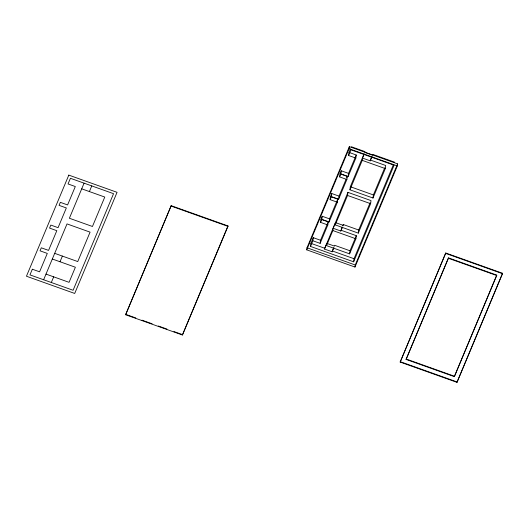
<?xml version="1.0" encoding="UTF-8"?>
<svg xmlns="http://www.w3.org/2000/svg" width="529" height="529" viewBox="0 0 529 529"><rect width="100%" height="100%" fill="white"/><g stroke="black" fill="none" stroke-linecap="round" stroke-linejoin="round"><path stroke-width="0.79" d="M125.618 314.755L171.184 205.675L227.986 225.936L227.933 226.352L182.419 335.016L125.618 314.755L171.184 205.675M182.419 335.016L227.986 225.936M306.727 249.84L306.992 247.777L349.345 146.652L397.603 163.871L397.339 165.934L354.985 267.052L306.727 249.84L349.08 148.715L349.345 146.652M348.142 176.474L348.538 173.386L341.278 170.794L340.881 173.889L348.142 176.474L355.845 158.085L348.585 155.493L350.958 149.833L394.092 165.22L353.636 261.815L310.503 246.428L310.9 243.333L313.267 237.673L320.528 240.265L320.131 243.353L312.87 240.768L313.267 237.673M320.131 243.353L327.835 224.964L320.574 222.372L320.971 219.284L322.234 216.262L329.494 218.854L329.104 221.942L321.844 219.356L322.234 216.262M329.104 221.942L337.357 202.23L330.096 199.638L330.493 196.55L331.756 193.528L339.016 196.12L338.62 199.208L331.359 196.623L331.756 193.528M333.925 247.532L332.146 251.778L324.462 249.033L347.95 192.364L371.014 200.597L370.617 203.685L358.292 233.117L335.227 224.891L335.518 222.623L343.209 225.367L343.314 224.541L358.688 230.022L358.292 233.117M327.835 224.964L328.231 221.869L320.971 219.284M326.538 245.641L326.829 243.373L334.52 246.117L334.626 245.291L350 250.779L349.603 253.867L326.538 245.641L332.86 230.551L333.151 228.283L335.518 222.623M338.62 199.208L346.879 179.496L339.618 176.904L340.015 173.816L341.278 170.794M337.357 202.23L337.753 199.135L330.493 196.55M332.146 251.778L333.435 248.121M348.585 155.493L348.981 152.398L350.462 148.861M346.879 179.496L347.275 176.402L340.015 173.816M333.151 228.283L340.835 231.028L342.131 227.371M335.227 224.891L347.56 195.459L347.95 192.364M371.523 157.192L370.34 160.016L385.714 165.504L385.317 168.599L372.991 198.025L349.927 189.799L350.324 186.711L364.084 153.86M355.845 158.085L356.242 154.99L348.981 152.398M349.927 189.799L362.253 160.366L362.544 158.098L363.833 155.023M349.603 253.867L355.924 238.777L356.321 235.683L340.941 230.201M353.636 261.815L354.033 258.721L393.53 164.413M354.985 267.052L355.25 264.989L397.603 163.871M362.544 158.098L370.234 160.842L370.34 160.016M372.991 198.025L373.388 194.936L384.762 167.766M400.182 362.081L445.749 253.001L502.55 273.268L502.497 273.678L456.983 382.348L400.182 362.081L445.749 253.001M406.087 359.422L448.493 257.887L496.751 275.1L496.698 275.516L454.345 376.635L406.087 359.422L448.493 257.887M454.345 376.635L496.751 275.1M456.983 382.348L502.55 273.268M43.629 279.755L67.018 223.912L90.075 232.145L77.75 261.571L54.692 253.345M84.085 183.166L69.385 218.252L92.449 226.485L104.775 197.053L81.711 188.827M51.313 282.499L53.687 276.839M60.008 261.749L62.376 256.089M89.401 191.564L91.768 185.904M310.503 246.428L312.87 240.768M320.574 222.372L321.844 219.356M330.096 199.638L331.359 196.623M339.618 176.904L340.881 173.889M320.528 240.265L328.231 221.869M329.494 218.854L337.753 199.135M339.016 196.12L346.006 179.437M346.64 177.923L347.275 176.402M348.538 173.386L356.242 154.99M324.462 249.033L326.829 243.373M342.719 225.956L343.314 224.541M340.835 231.028L342.323 227.49M370.234 160.842L372.006 156.597M350 250.779L356.321 235.683M358.688 230.022L370.069 202.858M351.355 146.745L365.017 151.618L364.917 152.445L372.601 155.182L372.707 154.362L394.489 162.132M349.08 148.715L397.339 165.934M362.253 160.366L385.317 168.599M351.091 186.982L373.388 194.936M347.56 195.459L370.617 203.685M445.696 253.411L502.497 273.678M448.44 258.297L496.698 275.516M332.86 230.551L355.924 238.777M310.9 243.333L324.561 248.207M332.252 250.951L354.033 258.721M306.992 247.777L355.25 264.989M171.132 206.085L227.933 226.352M406.14 359.006L454.398 376.225M400.235 361.671L457.036 381.931M52.318 259.005L75.383 267.231L69.061 282.327L45.997 274.095M125.671 314.338L135.788 317.949M142.01 320.171L152.127 323.781M158.35 326.003L166.913 329.051M173.915 331.551L181.698 334.328M68.803 175.112L26.45 276.231L74.708 293.45L117.061 192.325L68.803 175.112M32.329 269.221L29.961 274.882L73.095 290.269L113.55 193.68L70.417 178.286L68.043 183.947L75.303 186.539L67.6 204.935L60.339 202.343L59.076 205.364L66.337 207.95L58.078 227.668L50.824 225.076L49.554 228.092L56.815 230.684L48.562 250.402L41.302 247.81L40.032 250.825L47.293 253.417L39.589 271.813L32.329 269.221"/></g></svg>
